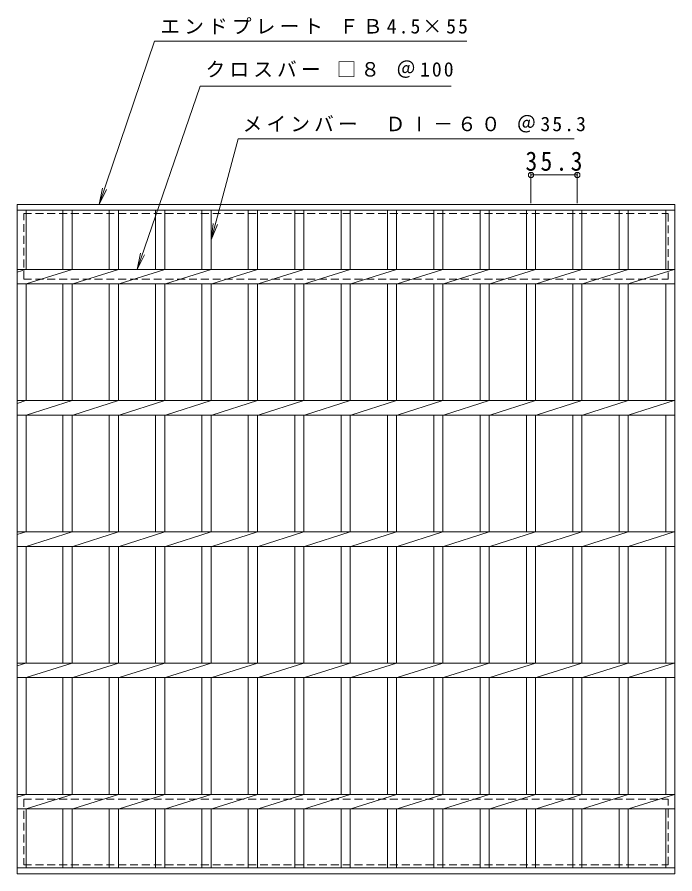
# Model space of a CAD drawing. Units: millimetres, scale not verified. Extents: x -608 to 809, y -686 to 650.
# Drawn here: x -606 to -105, y -3 to 650 of the extents above; entities that cross this region are included whole.
import ezdxf

# ---------------------------------------------------------------- set-up
doc = ezdxf.new("R2010")
doc.units = ezdxf.units.MM
doc.header["$LTSCALE"] = 5
doc.header["$PDMODE"] = 32
doc.header["$PDSIZE"] = 4
doc.linetypes.add('DASHED1', pattern=[1.8, 1.2, -0.6])
for name, color, linetype, lineweight in [('B-1', 2, 'Continuous', 9), ('B-2', 3, 'Continuous', 9), ('B-4', 7, 'Continuous', 9)]:
    doc.layers.add(name, color=color, linetype=linetype, lineweight=lineweight)
doc.styles.add('ＭＳ ゴシック', font='')
doc.styles.get('ＭＳ ゴシック').set_extended_font_data('MS Gothic')

msp = doc.modelspace()

# ---------------------------------------------------------------- linework, layer by layer
at = {"layer": 'B-1', "linetype": 'DASHED1'}
for p, q in [((-600.626, 449.959), (-600.626, 499.959)), ((-600.626, 449.959), (-109.626, 449.959)), ((-600.626, 53.96), (-600.626, 3.96)), ((-600.626, 53.96), (-109.626, 53.96))]:
    msp.add_line(p, q, dxfattribs=at)
for points in [[(-600.626, 499.959), (-109.626, 499.959), (-109.626, 449.959)], [(-600.626, 3.96), (-109.626, 3.96), (-109.626, 53.96)]]:
    msp.add_lwpolyline(points, dxfattribs=at)
at = {"layer": 'B-2'}
for p, q in [((-605.626, -3.04), (-605.626, 506.959)), ((-605.626, 506.959), (-104.626, 506.959)), ((-104.626, 506.959), (-104.626, -3.04)), ((-605.626, 502.459), (-104.626, 502.459)), ((-598.625, 457.46), (-598.625, 502.459)), ((-570.725, 502.459), (-570.725, 457.46)), ((-563.725, 502.459), (-563.725, 457.46)), ((-535.425, 502.459), (-535.425, 457.46)), ((-528.425, 502.459), (-528.425, 457.46)), ((-500.125, 502.459), (-500.125, 457.46)), ((-493.125, 502.459), (-493.125, 457.46)), ((-464.825, 502.459), (-464.825, 457.46)), ((-457.825, 502.459), (-457.825, 457.46)), ((-429.525, 502.459), (-429.525, 457.46)), ((-422.525, 502.459), (-422.525, 457.46)), ((-394.225, 502.459), (-394.225, 457.46)), ((-387.225, 502.459), (-387.225, 457.46)), ((-358.925, 502.459), (-358.925, 457.46)), ((-351.925, 502.459), (-351.925, 457.46)), ((-323.625, 502.459), (-323.625, 457.46)), ((-316.625, 502.459), (-316.625, 457.46)), ((-288.325, 502.459), (-288.325, 457.46)), ((-281.325, 502.459), (-281.325, 457.46)), ((-253.025, 502.459), (-253.025, 457.46)), ((-246.025, 502.459), (-246.025, 457.46)), ((-217.725, 502.459), (-217.725, 457.46)), ((-210.725, 502.459), (-210.725, 457.46)), ((-182.426, 502.459), (-182.426, 457.46)), ((-175.426, 502.459), (-175.426, 457.46)), ((-147.125, 502.459), (-147.125, 457.46)), ((-140.125, 502.459), (-140.125, 457.46)), ((-111.627, 502.459), (-111.627, 457.46)), ((-605.626, 455.379), (-599.026, 457.46)), ((-605.626, 457.46), (-104.626, 457.46)), ((-598.625, 446.46), (-563.725, 457.46)), ((-563.325, 446.46), (-528.426, 457.46)), ((-528.025, 446.46), (-493.126, 457.46)), ((-492.725, 446.46), (-457.825, 457.46)), ((-457.426, 446.46), (-422.526, 457.46)), ((-422.125, 446.46), (-387.226, 457.46)), ((-386.825, 446.46), (-351.925, 457.46)), ((-351.526, 446.46), (-316.626, 457.46)), ((-316.225, 446.46), (-281.325, 457.46)), ((-280.925, 446.46), (-246.025, 457.46)), ((-245.626, 446.46), (-210.726, 457.46)), ((-210.325, 446.46), (-175.426, 457.46)), ((-175.025, 446.46), (-140.125, 457.46)), ((-140.125, 446.46), (-105.226, 457.46)), ((-605.626, 446.46), (-104.626, 446.46)), ((-598.625, 357.46), (-598.625, 446.46)), ((-570.725, 446.46), (-570.725, 357.46)), ((-563.725, 446.46), (-563.725, 357.46)), ((-535.425, 446.46), (-535.425, 357.46)), ((-528.425, 446.46), (-528.425, 357.46)), ((-500.125, 446.46), (-500.125, 357.46)), ((-493.125, 446.46), (-493.125, 357.46)), ((-464.825, 446.46), (-464.825, 357.46)), ((-457.825, 446.46), (-457.825, 357.46)), ((-429.525, 446.46), (-429.525, 357.46)), ((-422.525, 446.46), (-422.525, 357.46)), ((-394.225, 446.46), (-394.225, 357.46)), ((-387.225, 446.46), (-387.225, 357.46)), ((-358.925, 446.46), (-358.925, 357.46)), ((-351.925, 446.46), (-351.925, 357.46)), ((-323.625, 446.46), (-323.625, 357.46)), ((-316.625, 446.46), (-316.625, 357.46)), ((-288.325, 446.46), (-288.325, 357.46)), ((-281.325, 446.46), (-281.325, 357.46)), ((-253.025, 446.46), (-253.025, 357.46)), ((-246.025, 446.46), (-246.025, 357.46)), ((-217.725, 446.46), (-217.725, 357.46)), ((-210.725, 446.46), (-210.725, 357.46)), ((-182.426, 446.46), (-182.426, 357.46)), ((-175.426, 446.46), (-175.426, 357.46)), ((-147.125, 446.46), (-147.125, 357.46)), ((-140.125, 446.46), (-140.125, 357.46)), ((-111.627, 446.46), (-111.627, 357.46)), ((-605.626, 355.38), (-599.026, 357.46)), ((-605.626, 357.46), (-104.626, 357.46)), ((-598.625, 346.46), (-563.725, 357.46)), ((-563.325, 346.46), (-528.426, 357.46)), ((-528.025, 346.46), (-493.126, 357.46)), ((-492.725, 346.46), (-457.825, 357.46)), ((-457.426, 346.46), (-422.526, 357.46)), ((-422.125, 346.46), (-387.226, 357.46)), ((-386.825, 346.46), (-351.925, 357.46)), ((-351.526, 346.46), (-316.626, 357.46)), ((-316.225, 346.46), (-281.325, 357.46)), ((-280.925, 346.46), (-246.025, 357.46)), ((-245.626, 346.46), (-210.726, 357.46)), ((-210.325, 346.46), (-175.426, 357.46)), ((-175.025, 346.46), (-140.125, 357.46)), ((-140.125, 346.46), (-105.226, 357.46)), ((-605.626, 346.459), (-104.626, 346.459)), ((-598.625, 257.46), (-598.625, 346.459)), ((-570.725, 346.459), (-570.725, 257.46)), ((-563.725, 346.459), (-563.725, 257.46)), ((-535.425, 346.459), (-535.425, 257.46)), ((-528.425, 346.459), (-528.425, 257.46)), ((-500.125, 346.459), (-500.125, 257.46)), ((-493.125, 346.459), (-493.125, 257.46)), ((-464.825, 346.459), (-464.825, 257.46)), ((-457.825, 346.459), (-457.825, 257.46)), ((-429.525, 346.459), (-429.525, 257.46)), ((-422.525, 346.459), (-422.525, 257.46)), ((-394.225, 346.459), (-394.225, 257.46)), ((-387.225, 346.459), (-387.225, 257.46)), ((-358.925, 346.459), (-358.925, 257.46)), ((-351.925, 346.459), (-351.925, 257.46)), ((-323.625, 346.459), (-323.625, 257.46)), ((-316.625, 346.459), (-316.625, 257.46)), ((-288.325, 346.459), (-288.325, 257.46)), ((-281.325, 346.459), (-281.325, 257.46)), ((-253.025, 346.459), (-253.025, 257.46)), ((-246.025, 346.459), (-246.025, 257.46)), ((-217.725, 346.459), (-217.725, 257.46)), ((-210.725, 346.459), (-210.725, 257.46)), ((-182.426, 346.459), (-182.426, 257.46)), ((-175.426, 346.459), (-175.426, 257.46)), ((-147.125, 346.459), (-147.125, 257.46)), ((-140.125, 346.459), (-140.125, 257.46)), ((-111.627, 346.459), (-111.627, 257.46)), ((-605.626, 255.38), (-599.026, 257.46)), ((-605.626, 257.46), (-104.626, 257.46)), ((-598.625, 246.46), (-563.725, 257.46)), ((-563.325, 246.46), (-528.426, 257.46)), ((-528.025, 246.46), (-493.126, 257.46)), ((-492.725, 246.46), (-457.825, 257.46)), ((-457.426, 246.46), (-422.526, 257.46)), ((-422.125, 246.46), (-387.226, 257.46)), ((-386.825, 246.46), (-351.925, 257.46)), ((-351.526, 246.46), (-316.626, 257.46)), ((-316.225, 246.46), (-281.325, 257.46)), ((-280.925, 246.46), (-246.025, 257.46)), ((-245.626, 246.46), (-210.726, 257.46)), ((-210.325, 246.46), (-175.426, 257.46)), ((-175.025, 246.46), (-140.125, 257.46)), ((-140.125, 246.46), (-105.226, 257.46)), ((-605.626, 246.459), (-104.626, 246.459)), ((-598.625, 157.459), (-598.625, 246.459)), ((-570.725, 246.459), (-570.725, 157.459)), ((-563.725, 246.459), (-563.725, 157.459)), ((-535.425, 246.459), (-535.425, 157.459)), ((-528.425, 246.459), (-528.425, 157.459)), ((-500.125, 246.459), (-500.125, 157.459)), ((-493.125, 246.459), (-493.125, 157.459)), ((-464.825, 246.459), (-464.825, 157.459)), ((-457.825, 246.459), (-457.825, 157.459)), ((-429.525, 246.459), (-429.525, 157.459)), ((-422.525, 246.459), (-422.525, 157.459)), ((-394.225, 246.459), (-394.225, 157.459)), ((-387.225, 246.459), (-387.225, 157.459)), ((-358.925, 246.459), (-358.925, 157.459)), ((-351.925, 246.459), (-351.925, 157.459)), ((-323.625, 246.459), (-323.625, 157.459)), ((-316.625, 246.459), (-316.625, 157.459)), ((-288.325, 246.459), (-288.325, 157.459)), ((-281.325, 246.459), (-281.325, 157.459)), ((-253.025, 246.459), (-253.025, 157.459)), ((-246.025, 246.459), (-246.025, 157.459)), ((-217.725, 246.459), (-217.725, 157.459)), ((-210.725, 246.459), (-210.725, 157.459)), ((-182.426, 246.459), (-182.426, 157.459)), ((-175.426, 246.459), (-175.426, 157.459)), ((-147.125, 246.459), (-147.125, 157.459)), ((-140.125, 246.459), (-140.125, 157.459)), ((-111.627, 246.459), (-111.627, 157.459)), ((-605.626, 155.379), (-599.026, 157.46)), ((-605.626, 157.459), (-104.626, 157.459)), ((-598.625, 146.46), (-563.725, 157.46)), ((-563.325, 146.46), (-528.426, 157.46)), ((-528.025, 146.46), (-493.126, 157.46)), ((-492.725, 146.46), (-457.825, 157.46)), ((-457.426, 146.46), (-422.526, 157.46)), ((-422.125, 146.46), (-387.226, 157.46)), ((-386.825, 146.46), (-351.925, 157.46)), ((-351.526, 146.46), (-316.626, 157.46)), ((-316.225, 146.46), (-281.325, 157.46)), ((-280.925, 146.46), (-246.025, 157.46)), ((-245.626, 146.46), (-210.726, 157.46)), ((-210.325, 146.46), (-175.426, 157.46)), ((-175.025, 146.46), (-140.125, 157.46)), ((-140.125, 146.46), (-105.226, 157.46)), ((-605.626, 146.46), (-104.626, 146.46)), ((-598.625, 57.459), (-598.625, 146.46)), ((-570.725, 146.46), (-570.725, 57.459)), ((-563.725, 146.46), (-563.725, 57.459)), ((-535.425, 146.46), (-535.425, 57.459)), ((-528.425, 146.46), (-528.425, 57.459)), ((-500.125, 146.46), (-500.125, 57.459)), ((-493.125, 146.46), (-493.125, 57.459)), ((-464.825, 146.46), (-464.825, 57.459)), ((-457.825, 146.46), (-457.825, 57.459)), ((-429.525, 146.46), (-429.525, 57.459)), ((-422.525, 146.46), (-422.525, 57.459)), ((-394.225, 146.46), (-394.225, 57.459)), ((-387.225, 146.46), (-387.225, 57.459)), ((-358.925, 146.46), (-358.925, 57.459)), ((-351.925, 146.46), (-351.925, 57.459)), ((-323.625, 146.46), (-323.625, 57.459)), ((-316.625, 146.46), (-316.625, 57.459)), ((-288.325, 146.46), (-288.325, 57.459)), ((-281.325, 146.46), (-281.325, 57.459)), ((-253.025, 146.46), (-253.025, 57.459)), ((-246.025, 146.46), (-246.025, 57.459)), ((-217.725, 146.46), (-217.725, 57.459)), ((-210.725, 146.46), (-210.725, 57.459)), ((-182.426, 146.46), (-182.426, 57.459)), ((-175.426, 146.46), (-175.426, 57.459)), ((-147.125, 146.46), (-147.125, 57.459)), ((-140.125, 146.46), (-140.125, 57.459)), ((-111.627, 146.46), (-111.627, 57.459)), ((-605.626, 55.379), (-599.026, 57.46)), ((-605.626, 57.459), (-104.626, 57.459)), ((-598.625, 46.46), (-563.725, 57.46)), ((-563.727, 57.459), (-563.725, 57.46)), ((-563.325, 46.46), (-528.426, 57.46)), ((-528.427, 57.459), (-528.426, 57.46)), ((-528.025, 46.46), (-493.126, 57.46)), ((-493.127, 57.459), (-493.126, 57.46)), ((-492.725, 46.46), (-457.825, 57.46)), ((-457.827, 57.459), (-457.825, 57.46)), ((-457.426, 46.46), (-422.526, 57.46)), ((-422.527, 57.459), (-422.526, 57.46)), ((-422.125, 46.46), (-387.226, 57.46)), ((-387.227, 57.459), (-387.226, 57.46)), ((-386.825, 46.46), (-351.925, 57.46)), ((-351.927, 57.459), (-351.925, 57.46)), ((-351.526, 46.46), (-316.626, 57.46)), ((-316.627, 57.459), (-316.626, 57.46)), ((-316.225, 46.46), (-281.325, 57.46)), ((-281.327, 57.459), (-281.325, 57.46)), ((-280.925, 46.46), (-246.025, 57.46)), ((-246.027, 57.459), (-246.025, 57.46)), ((-245.626, 46.46), (-210.726, 57.46)), ((-210.727, 57.459), (-210.726, 57.46)), ((-210.325, 46.46), (-175.426, 57.46)), ((-175.427, 57.459), (-175.426, 57.46)), ((-175.025, 46.46), (-140.125, 57.46)), ((-140.327, 57.459), (-140.326, 57.46)), ((-140.127, 57.459), (-140.125, 57.46)), ((-139.925, 46.46), (-105.025, 57.46)), ((-105.027, 57.459), (-105.025, 57.46)), ((-605.626, 46.46), (-104.626, 46.46)), ((-598.625, 1.46), (-598.625, 46.46)), ((-570.725, 46.46), (-570.725, 1.46)), ((-563.725, 46.46), (-563.725, 1.46)), ((-535.425, 46.46), (-535.425, 1.46)), ((-528.425, 46.46), (-528.425, 1.46)), ((-500.125, 46.46), (-500.125, 1.46)), ((-493.125, 46.46), (-493.125, 1.46)), ((-464.825, 46.46), (-464.825, 1.46)), ((-457.825, 46.46), (-457.825, 1.46)), ((-429.525, 46.46), (-429.525, 1.46)), ((-422.525, 46.46), (-422.525, 1.46)), ((-394.225, 46.46), (-394.225, 1.46)), ((-387.225, 46.46), (-387.225, 1.46)), ((-358.925, 46.46), (-358.925, 1.46)), ((-351.925, 46.46), (-351.925, 1.46)), ((-323.625, 46.46), (-323.625, 1.46)), ((-316.625, 46.46), (-316.625, 1.46)), ((-288.325, 46.46), (-288.325, 1.46)), ((-281.325, 46.46), (-281.325, 1.46)), ((-253.025, 46.46), (-253.025, 1.46)), ((-246.025, 46.46), (-246.025, 1.46)), ((-217.725, 46.46), (-217.725, 1.46)), ((-210.725, 46.46), (-210.725, 1.46)), ((-182.426, 46.46), (-182.426, 1.46)), ((-175.426, 46.46), (-175.426, 1.46)), ((-147.125, 46.46), (-147.125, 1.46)), ((-140.125, 46.46), (-140.125, 1.46)), ((-111.627, 46.46), (-111.627, 1.46)), ((-104.626, 1.46), (-605.626, 1.46)), ((-104.626, -3.04), (-605.626, -3.04))]:
    msp.add_line(p, q, dxfattribs=at)
at = {"layer": 'B-4'}
for p, q in [((-514.275, 457.46), (-466.178, 596.959)), ((-466.178, 596.959), (-274.984, 596.959)), ((-457.825, 479.959), (-437.193, 556.959)), ((-437.193, 556.959), (-181.398, 556.959)), ((-214.225, 507.89), (-214.225, 530.848)), ((-214.225, 529.348), (-178.926, 529.348)), ((-178.926, 507.89), (-178.926, 530.848)), ((-543.073, 506.959), (-540.651, 519.223)), ((-543.073, 506.959), (-537.56, 518.178)), ((-457.825, 479.959), (-456.194, 492.353)), ((-457.825, 479.959), (-453.042, 491.508)), ((-514.275, 457.46), (-511.778, 469.708)), ((-514.275, 457.46), (-508.693, 468.645))]:
    msp.add_line(p, q, dxfattribs=at)
msp.add_lwpolyline([(-543.073, 506.959), (-501.043, 631.347), (-263.146, 631.347)], dxfattribs=at)
for p in [(-214.225, 529.348), (-178.926, 529.348)]:
    msp.add_point(p, dxfattribs=at)

# ---------------------------------------------------------------- texts
at = {"layer": 'B-4', "char_height": 11, "attachment_point": 7, "style": 'ＭＳ ゴシック'}
for s, insert in [('\\T1.21;エンドプレート\\~ＦＢ4.5×55', (-496.534, 636.488)), ('\\T1.21;クロスバー\\~□８\\~＠100', (-462.113, 603.306)), ('\\T1.21;メインバー\\~\\~ＤⅠ－６０\\~＠35.3', (-433.898, 561.689))]:
    msp.add_mtext(s, dxfattribs=dict(at, insert=insert))
at = {"layer": 'B-4', "color": 2, "insert": (-218.45, 532.348), "char_height": 14.66, "attachment_point": 7, "style": 'ＭＳ ゴシック'}
msp.add_mtext('\\T1.28;\\W0.9;35.3', dxfattribs=at)

doc.saveas('drawing.dxf')
